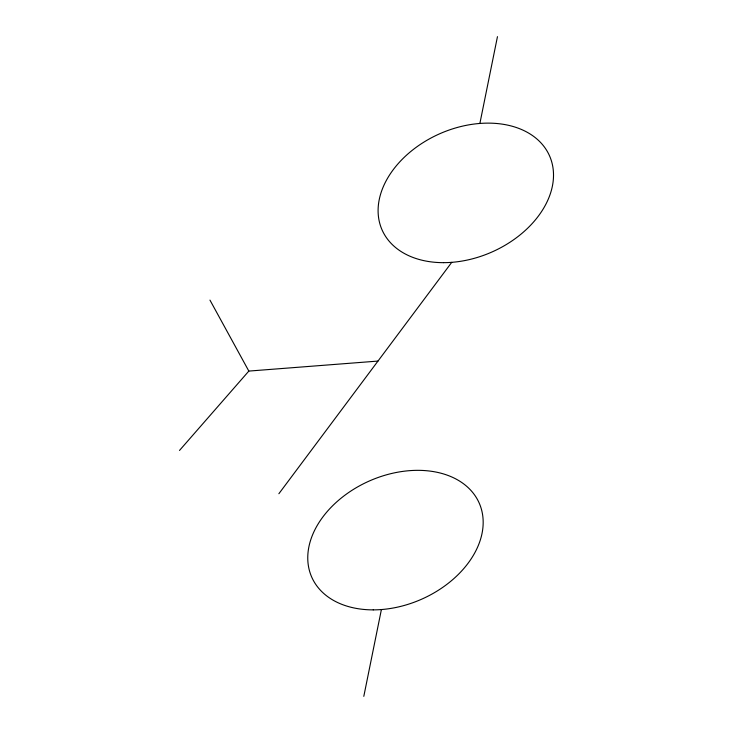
<?xml version="1.0" encoding="UTF-8"?>
<svg xmlns="http://www.w3.org/2000/svg" width="733" height="733" viewBox="0 0 733 733"><rect width="100%" height="100%" fill="white"/><g stroke="black" fill="none" stroke-linecap="round" stroke-linejoin="round"><path stroke-width="1.1" d="M363.806 696.35L381.398 609.544M479.877 123.456L497.46 36.65M278.87 493.73L451.739 262.341M179.503 450.447L248.835 371.081L377.971 361.076M209.959 300.109L248.835 371.081M443.575 262.661A91.561 64.632 -23.9 0 0 550.401 157.943A91.561 64.632 -23.9 0 0 403.443 158.081A91.561 64.632 -23.9 0 0 443.575 262.661M373.225 609.874A91.561 64.632 -23.9 0 0 480.06 505.156A91.561 64.632 -23.9 0 0 333.103 505.294A91.561 64.632 -23.9 0 0 373.225 609.874"/></g></svg>
